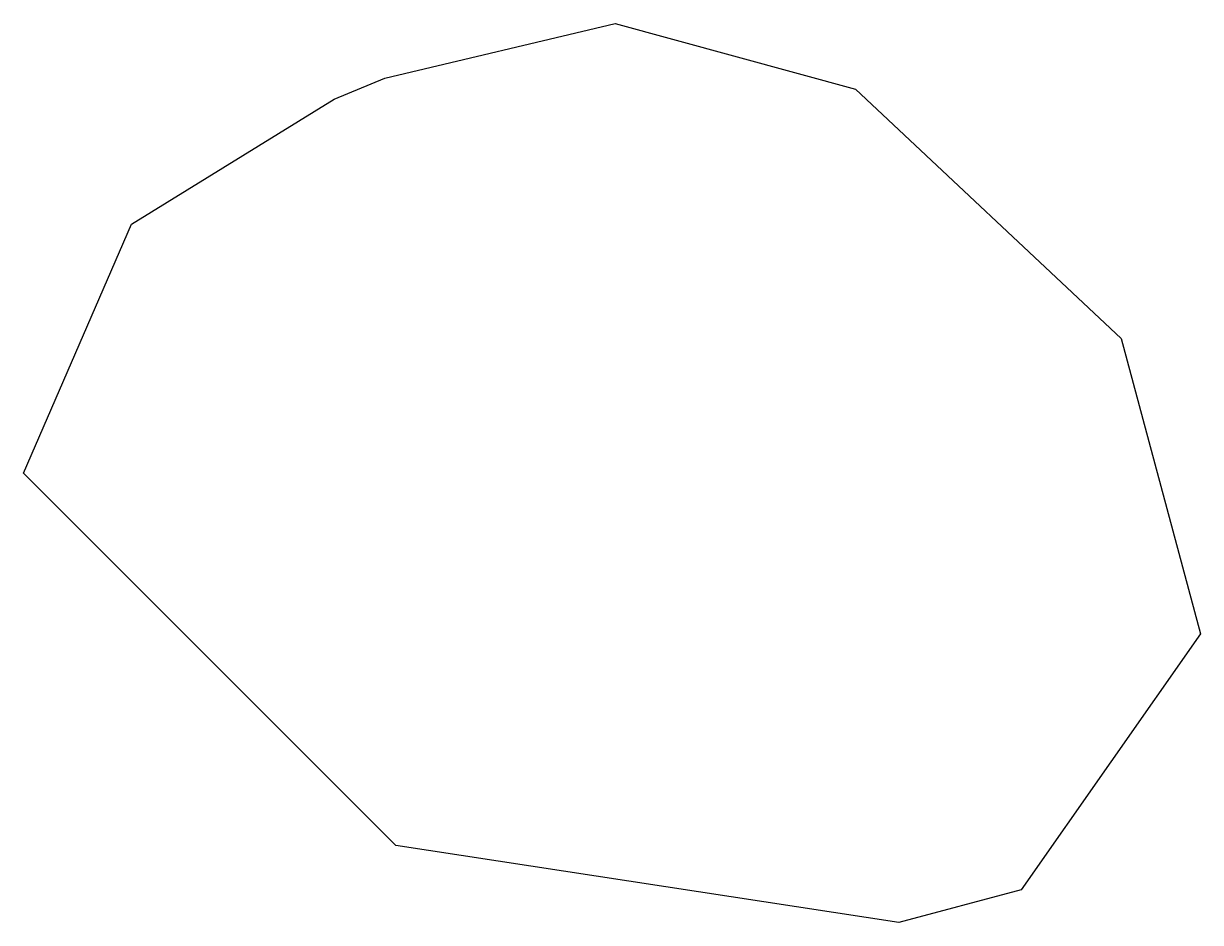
# Model space of a CAD drawing. Header units: millimetres. Extents: x -113 to 99, y 17 to 180.
import ezdxf

# ---------------------------------------------------------------- set-up
doc = ezdxf.new("R2010")
doc.units = ezdxf.units.MM
doc.layers.get('0').update_dxf_attribs({"linetype": 'CONTINUOUS'})

msp = doc.modelspace()

# ---------------------------------------------------------------- linework, layer by layer
msp.add_lwpolyline([(-46.11, 31.28), (-113.31, 98.49), (-93.81, 143.46), (-57.25, 166.01), (-48.09, 169.81), (-6.58, 179.65), (36.81, 167.8), (84.77, 122.82), (99.06, 69.51), (66.73, 23.33), (44.64, 17.42)], close=True)

doc.saveas('drawing.dxf')
